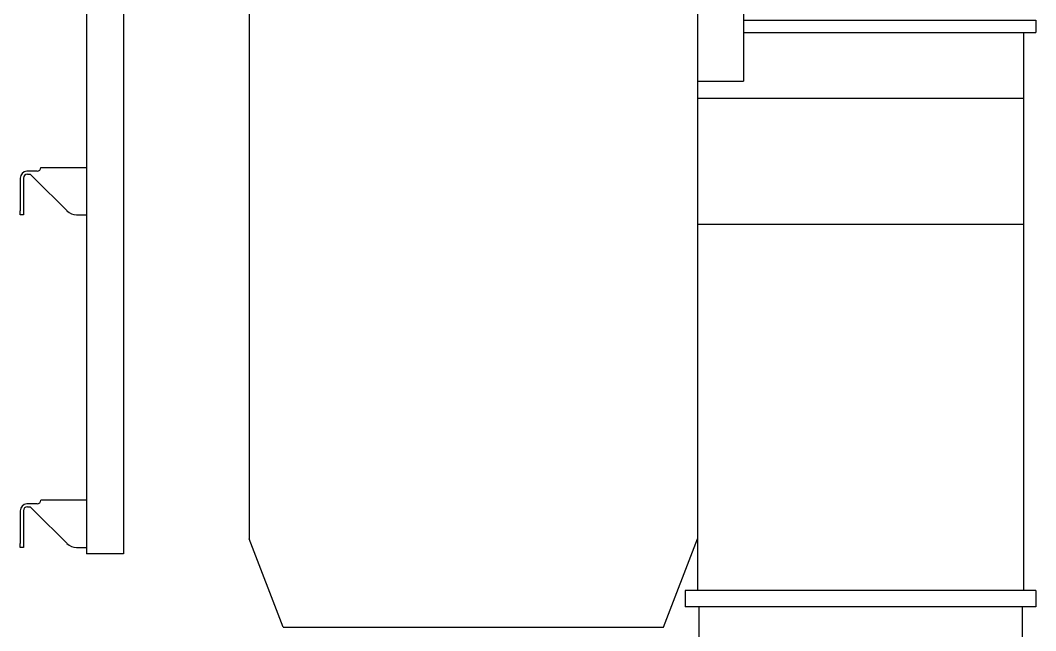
# Model space of a CAD drawing. Extents: x -31701 to 37626, y -27136 to 32271.
# Drawn here: x -28612 to -27864, y -17421 to -16971 of the extents above; entities that cross this region are included whole.
import ezdxf

# ---------------------------------------------------------------- set-up
doc = ezdxf.new("R2010")
doc.units = 0
doc.layers.get('0').update_dxf_attribs({"linetype": 'CONTINUOUS'})

msp = doc.modelspace()

# ---------------------------------------------------------------- linework, layer by layer
at = {"color": 104, "linetype": 'Continuous'}
for p, q in [((-28563.05, -16934.07), (-28563.05, -17364.07)), ((-28535.85, -16934.07), (-28535.85, -17364.07)), ((-28599.25, -17082.07), (-28606.45, -17082.07)), ((-28606.45, -17084.37), (-28604.45, -17084.37)), ((-28602.2, -17086.62), (-28604.45, -17084.37)), ((-28596.75, -17079.57), (-28563.05, -17079.57)), ((-28611.75, -17087.37), (-28611.75, -17111.44)), ((-28609.45, -17087.37), (-28609.45, -17111.44)), ((-28601.45, -17087.37), (-28602.2, -17086.62)), ((-28601.45, -17087.37), (-28577.38, -17111.44)), ((-28611.75, -17114.37), (-28611.75, -17111.44)), ((-28609.45, -17114.37), (-28611.75, -17114.37)), ((-28609.45, -17111.44), (-28609.45, -17114.37)), ((-28570.31, -17114.37), (-28563.05, -17114.37)), ((-28579.45, -17324.57), (-28596.75, -17324.57)), ((-28563.05, -17324.57), (-28579.45, -17324.57)), ((-28599.25, -17327.07), (-28606.45, -17327.07)), ((-28606.45, -17329.37), (-28604.45, -17329.37)), ((-28602.2, -17331.62), (-28604.45, -17329.37)), ((-28601.45, -17332.37), (-28602.2, -17331.62)), ((-28563.05, -17327.07), (-28563.12, -17327.07)), ((-28563.05, -17329.37), (-28563.12, -17329.37)), ((-28611.75, -17332.37), (-28611.75, -17356.44)), ((-28609.45, -17332.37), (-28609.45, -17356.44)), ((-28601.45, -17332.37), (-28577.38, -17356.44)), ((-28611.75, -17359.37), (-28611.75, -17356.44)), ((-28609.45, -17359.37), (-28611.75, -17359.37)), ((-28609.45, -17356.44), (-28609.45, -17359.37)), ((-28570.31, -17359.37), (-28563.05, -17359.37)), ((-28535.85, -17364.07), (-28563.05, -17364.07))]:
    msp.add_line(p, q, dxfattribs=at)
at = {"color": 251, "linetype": 'Continuous'}
for p, q in [((-28443.35, -16952.66), (-28443.35, -17353.07)), ((-28079.35, -16957.61), (-28079.35, -17015.83)), ((-28079.35, -16957.61), (-28079.35, -17015.83)), ((-28079.35, -16957.61), (-28079.35, -17015.83)), ((-28079.35, -16957.61), (-28079.35, -17015.83)), ((-28113.35, -16962.78), (-28113.35, -17391.07)), ((-28113.35, -16962.78), (-28113.35, -17391.07)), ((-28113.35, -16962.78), (-28113.35, -17391.07)), ((-28113.35, -16962.78), (-28113.35, -17391.07)), ((-28079.35, -16971.07), (-27864.35, -16971.07)), ((-28079.35, -16971.07), (-27864.35, -16971.07)), ((-28079.35, -16971.07), (-27864.35, -16971.07)), ((-28079.35, -16971.07), (-27864.35, -16971.07)), ((-27864.35, -16971.07), (-27864.35, -16980.07)), ((-27864.35, -16971.07), (-27864.35, -16980.07)), ((-27864.35, -16971.07), (-27864.35, -16980.07)), ((-27864.35, -16971.07), (-27864.35, -16980.07)), ((-28079.35, -16980.07), (-27864.35, -16980.07)), ((-28079.35, -16980.07), (-27864.35, -16980.07)), ((-28079.35, -16980.07), (-27864.35, -16980.07)), ((-28079.35, -16980.07), (-27864.35, -16980.07)), ((-27873.35, -16980.07), (-27873.35, -17391.07)), ((-27873.35, -16980.07), (-27873.35, -17391.07)), ((-27873.35, -16980.07), (-27873.35, -17391.07)), ((-27873.35, -16980.07), (-27873.35, -17391.07)), ((-28113.35, -17015.83), (-28079.35, -17015.83)), ((-28113.35, -17015.83), (-28079.35, -17015.83)), ((-28113.35, -17015.83), (-28079.35, -17015.83)), ((-28113.35, -17015.83), (-28079.35, -17015.83)), ((-27873.35, -17028.58), (-28113.35, -17028.58)), ((-27873.35, -17028.58), (-28113.35, -17028.58)), ((-27873.35, -17028.58), (-28113.35, -17028.58)), ((-27873.35, -17028.58), (-28113.35, -17028.58)), ((-27873.35, -17121.58), (-28113.35, -17121.58)), ((-27873.35, -17121.58), (-28113.35, -17121.58)), ((-27873.35, -17121.58), (-28113.35, -17121.58)), ((-27873.35, -17121.58), (-28113.35, -17121.58)), ((-28418.35, -17418.07), (-28443.35, -17353.07)), ((-28418.35, -17418.07), (-28443.35, -17353.07)), ((-28418.35, -17418.07), (-28443.35, -17353.07)), ((-28418.35, -17418.07), (-28443.35, -17353.07)), ((-28138.35, -17418.07), (-28113.35, -17353.07)), ((-28138.35, -17418.07), (-28113.35, -17353.07)), ((-28138.35, -17418.07), (-28113.35, -17353.07)), ((-28138.35, -17418.07), (-28113.35, -17353.07)), ((-28122.35, -17391.07), (-28122.35, -17403.07)), ((-27864.35, -17391.07), (-28122.35, -17391.07)), ((-28122.35, -17391.07), (-28122.35, -17403.07)), ((-27864.35, -17391.07), (-28122.35, -17391.07)), ((-28122.35, -17391.07), (-28122.35, -17403.07)), ((-27864.35, -17391.07), (-28122.35, -17391.07)), ((-28122.35, -17391.07), (-28122.35, -17403.07)), ((-27864.35, -17391.07), (-28122.35, -17391.07)), ((-27864.35, -17391.07), (-27864.35, -17403.07)), ((-27864.35, -17391.07), (-27864.35, -17403.07)), ((-27864.35, -17391.07), (-27864.35, -17403.07)), ((-27864.35, -17391.07), (-27864.35, -17403.07)), ((-27864.35, -17403.07), (-28122.35, -17403.07)), ((-27864.35, -17403.07), (-28122.35, -17403.07)), ((-27864.35, -17403.07), (-28122.35, -17403.07)), ((-27864.35, -17403.07), (-28122.35, -17403.07)), ((-28112.35, -17403.07), (-28112.35, -17428.07)), ((-28112.35, -17403.07), (-28112.35, -17428.07)), ((-28112.35, -17403.07), (-28112.35, -17428.07)), ((-28112.35, -17403.07), (-28112.35, -17428.07)), ((-27874.35, -17403.07), (-27874.35, -17428.07)), ((-27874.35, -17403.07), (-27874.35, -17428.07)), ((-27874.35, -17403.07), (-27874.35, -17428.07)), ((-27874.35, -17403.07), (-27874.35, -17428.07)), ((-28418.35, -17418.07), (-28138.35, -17418.07)), ((-28418.35, -17418.07), (-28138.35, -17418.07)), ((-28418.35, -17418.07), (-28138.35, -17418.07)), ((-28418.35, -17418.07), (-28138.35, -17418.07))]:
    msp.add_line(p, q, dxfattribs=at)
at = {"color": 104, "linetype": 'Continuous'}
for centre, radius, start, end in [((-28606.45, -17087.37), 5.3, 95.4133, 180), ((-28606.45, -17087.37), 3, 90, 180), ((-28606.45, -17087.37), 5.3, 90, 95.41332), ((-28599.25, -17079.57), 2.5, 270, 0), ((-28570.31, -17104.37), 10, 225, 270), ((-28599.25, -17324.57), 2.5, 270, 0), ((-28606.45, -17332.37), 5.3, 95.4133, 180), ((-28606.45, -17332.37), 3, 90, 180), ((-28606.45, -17332.37), 5.3, 90, 95.41332), ((-28570.31, -17349.37), 10, 225, 270)]:
    msp.add_arc(centre, radius, start, end, dxfattribs=at)

doc.saveas('drawing.dxf')
